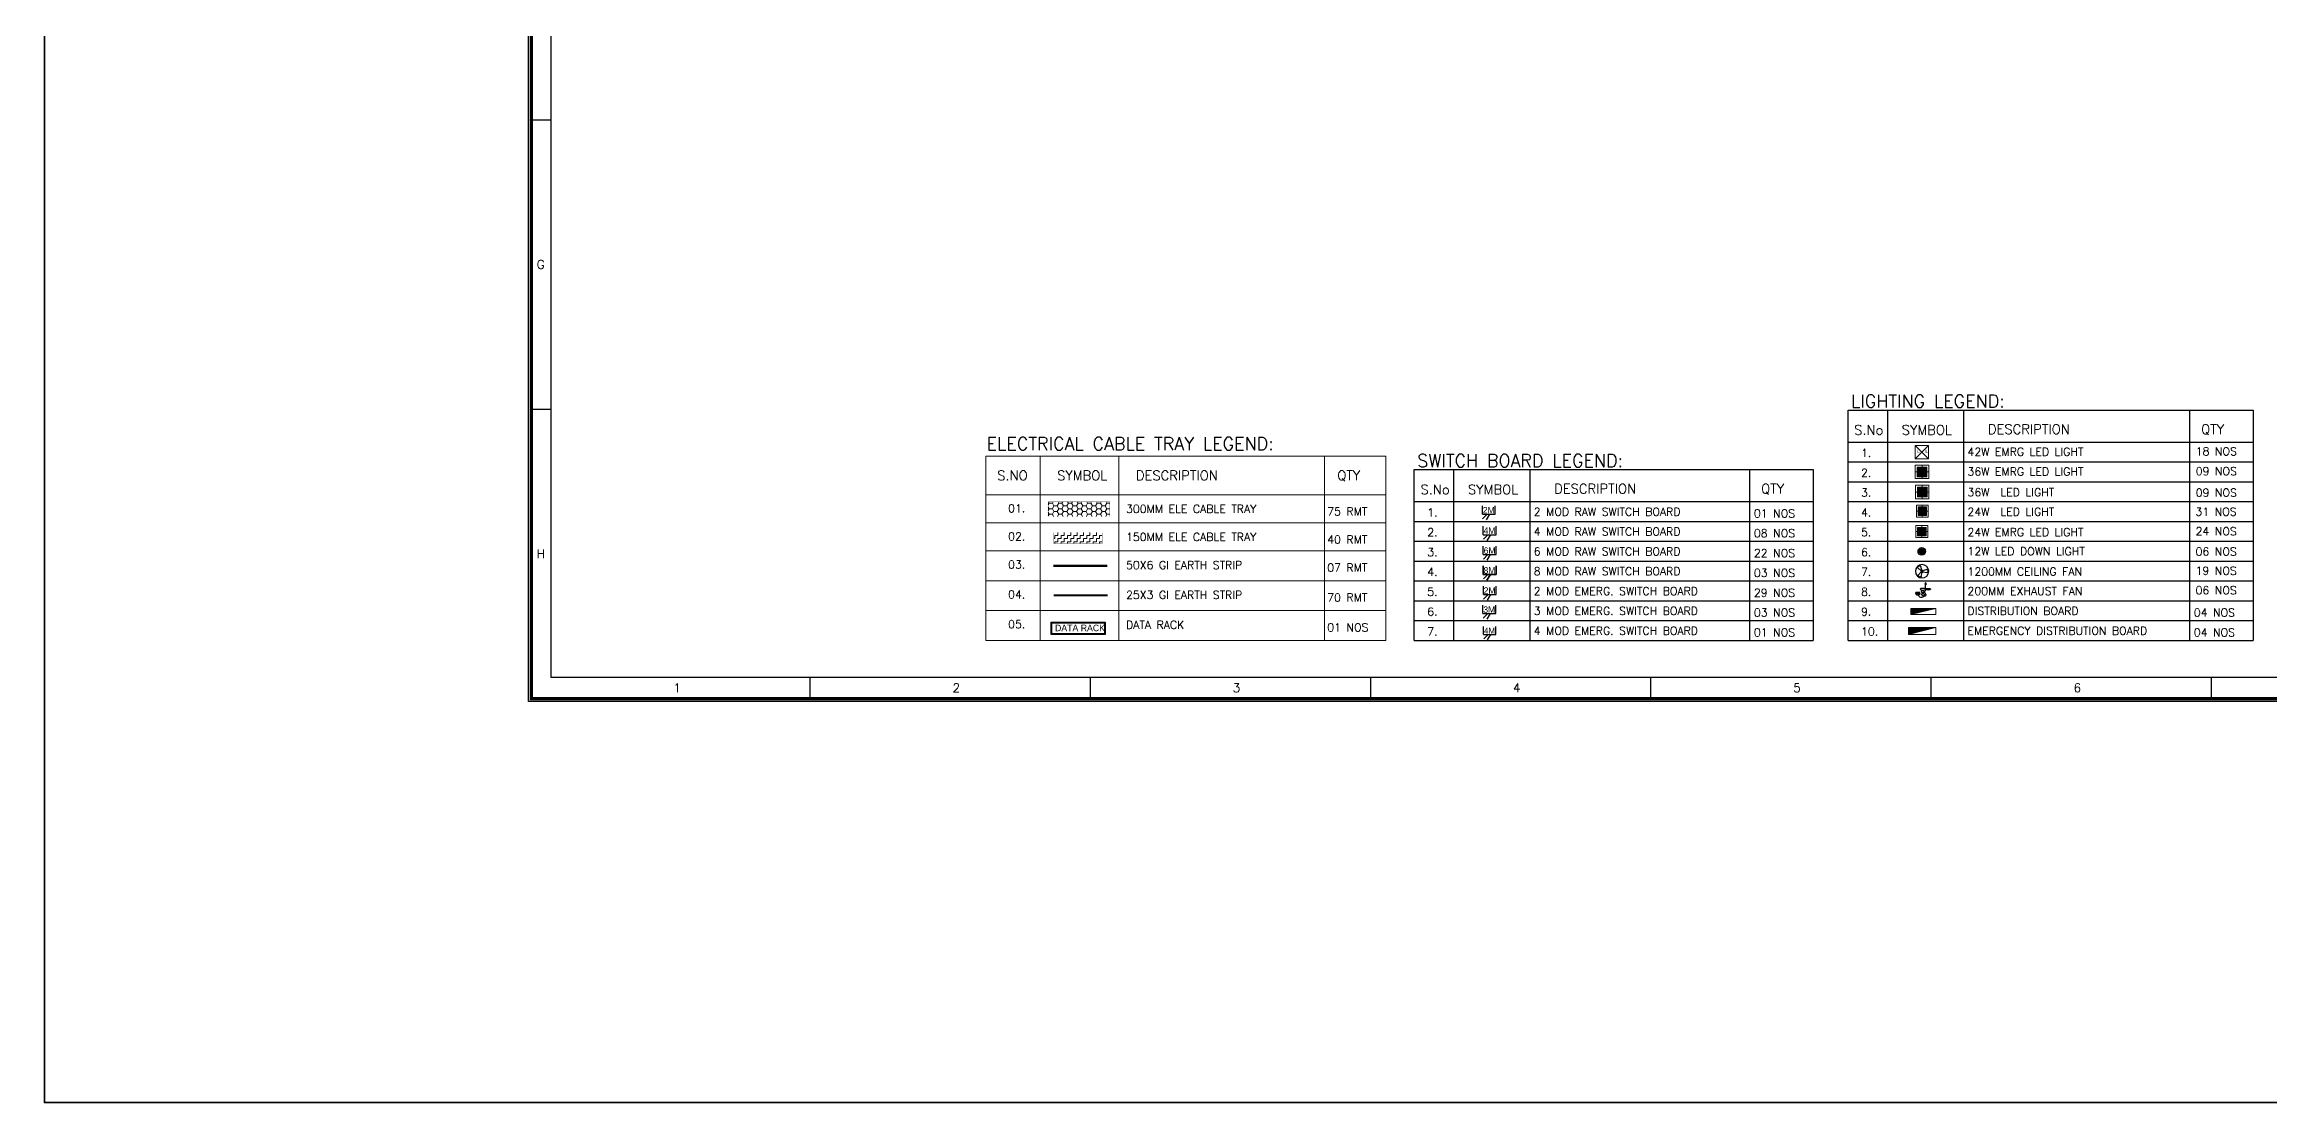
# Model space of a CAD drawing. Header units: millimetres. Extents: x 1327414 to 2124380, y -346496 to -91575.
# Drawn here: x 1448174 to 1482911, y -224422 to -207901 of the extents above; entities that cross this region are included whole.
import ezdxf
from ezdxf.enums import TextEntityAlignment as Align

# ---------------------------------------------------------------- set-up
doc = ezdxf.new("R2010")
doc.units = ezdxf.units.MM
doc.header["$LTSCALE"] = 600
doc.header["$MEASUREMENT"] = 0
for name, pattern in [('ACAD_ISO04W100', [30, 24, -3, 0, -3]), ('CONTINOUS', [0]), ('CONTINU', [0])]:
    doc.linetypes.add(name, pattern=pattern)
for name, color, linetype in [('24W RAW POWER', 1, 'Continuous'), ('24W UPS POWER LIGHT', 5, 'Continuous'), ('DATA RACK', 1, 'Continuous'), ('ELE 36W EMERGENCY LIGHT', 5, 'Continuous'), ('ELE 36W LED LIGHT', 6, 'Continuous'), ('ELE-1200MM CEILINGFAN', 6, 'Continuous'), ('ELE-12W LED', 1, 'Continuous'), ('ELE-2M RAW P.SB', 40, 'Continuous'), ('ELE-2M UPS P.SB', 3, 'Continuous'), ('ELE-3M RAW P.SB', 40, 'Continuous'), ('ELE-3M UPS P.SB', 3, 'Continuous'), ('ELE-4M RAW P.SB', 7, 'Continuous'), ('ELE-6M RAW P.SB', 40, 'Continuous'), ('ELE-EXHAUST FAN', 10, 'Continuous'), ('ELE-LIGHTING WIRRING', 7, 'Continuous'), ('TITLE', 7, 'Continuous')]:
    doc.layers.add(name, color=color, linetype=linetype)
doc.layers.add('AREA', color=193, linetype='Continuous', plot=False)
for name, color, linetype, lineweight in [('axes', 40, 'ACAD_ISO04W100', 25), ('ELE-24W EMERGENCY  LED LIGHT', 5, 'Continuous', 18), ('ELE-24W LED LIGHT', 1, 'Continuous', 18), ('ELE-36W EMERGENCY  LED LIGHT', 7, 'Continuous', 18), ('ELE-36W LED LIGHT', 210, 'Continuous', 18), ('ELE-4M UPS P.SB', 3, 'Continuous', 9), ('ELE-8M RAW P.SB', 40, 'Continuous', 35), ('ELE-CABLE TRAY', 31, 'Continuous', 18), ('ELE-GIEARTHING', 5, 'Continuous', 9), ('ELE. DB', 1, 'Continuous', 9), ('HATCH', 8, 'Continuous', 5), ('LV-CABLE TRAY', 4, 'Continuous', 9), ('P-Wall', 8, 'Continuous', 35)]:
    doc.layers.add(name, color=color, linetype=linetype, lineweight=lineweight)
doc.layers.add('ELE-42W EMERGENCY DOWN LIGHT', color=7, linetype='Continuous', lineweight=0, true_color=0x608ec6)
doc.styles.add('ARIAL', font='')
doc.styles.add('ROMANS', font='romans.shx')
doc.styles.get("Standard").update_dxf_attribs({"font": ''})
doc.styles.add('Tw Cen MT', font='')
doc.styles.get('ARIAL').set_extended_font_data('Arial')
doc.styles.get('Standard').set_extended_font_data('Stylus BT')
doc.styles.get('Tw Cen MT').set_extended_font_data('Tw Cen MT')

# ---------------------------------------------------------------- blocks, each defined once
blk = doc.blocks.new('A$C66962185')
at = {"layer": 'TITLE'}
for p, q in [((2.14, -141176.03), (2.14, -140930.66)), ((360.7, -141176.03), (2.14, -141176.03))]:
    blk.add_line(p, q, dxfattribs=at)
at = {"layer": 'TITLE', "color": 0}
for p, q in [((-0.15, -141115.84), (2.14, -141115.84)), ((-0.15, -141147.08), (2.14, -141147.08)), ((30.11, -141178.33), (30.11, -141176.03)), ((60.37, -141178.33), (60.37, -141176.03)), ((90.64, -141178.33), (90.64, -141176.03)), ((120.9, -141178.33), (120.9, -141176.03)), ((151.16, -141178.33), (151.16, -141176.03)), ((181.42, -141178.33), (181.42, -141176.03))]:
    blk.add_line(p, q, dxfattribs=at)
at = {"layer": 'TITLE', "color": 7, "const_width": 0.355}
blk.add_lwpolyline([(363, -140928.36), (363, -141178.33), (0, -141178.33), (0, -140928.36)], close=True, dxfattribs=at)
at = {"layer": 'TITLE', "color": 0, "style": 'ROMANS'}
for s, p in [('G', (1.02, -141131.44)), ('H', (1.02, -141162.68)), ('1', (15.75, -141177.15)), ('2', (45.89, -141177.15)), ('3', (76.15, -141177.15)), ('4', (106.41, -141177.15)), ('5', (136.67, -141177.15)), ('6', (166.94, -141177.15))]:
    blk.add_text(s, height=0.952, dxfattribs=at).set_placement(p, align=Align.MIDDLE)
blk = doc.blocks.new('ELE.EMERGENCY 40W LED LIGHT')
at = {"layer": 'ELE-36W EMERGENCY  LED LIGHT'}
h = blk.add_hatch(dxfattribs=at)
h.set_pattern_fill('ANSI31', color=5, scale=300, style=0)
h.paths.add_polyline_path([(-208, -208), (-208, 208), (208, 208), (208, -208)])
for p, q in [((-288, 0), (288, 0)), ((0, 288), (0, -288))]:
    blk.add_line(p, q, dxfattribs=at)
for points in [[(-288, -288), (-288, 288), (288, 288), (288, -288)], [(-208, -208), (-208, 208), (208, 208), (208, -208)]]:
    blk.add_lwpolyline(points, close=True, dxfattribs=at)
blk = doc.blocks.new('light300x600')
at = {"layer": 'ELE-36W LED LIGHT', "lineweight": 0}
for p, q in [((918215, -78407), (918215, -79007)), ((918815, -78407), (918215, -78407)), ((918515, -78407), (918515, -79007)), ((918815, -79007), (918815, -78407)), ((918215, -78707), (918815, -78707)), ((918215, -79007), (918815, -79007)), ((918298, -78491), (918299, -78491)), ((918298, -78544), (918352, -78491)), ((918298, -78597), (918405, -78491)), ((918298, -78650), (918458, -78491)), ((918298, -78703), (918511, -78491)), ((918298, -78756), (918564, -78491)), ((918298, -78809), (918617, -78491)), ((918298, -78862), (918670, -78491)), ((918298, -78916), (918723, -78491)), ((918298, -78491), (918298, -78924)), ((918731, -78491), (918298, -78491)), ((918298, -78924), (918731, -78924)), ((918343, -78924), (918731, -78536)), ((918396, -78924), (918731, -78589)), ((918449, -78924), (918731, -78642)), ((918502, -78924), (918731, -78695)), ((918555, -78924), (918731, -78748)), ((918608, -78924), (918731, -78801)), ((918661, -78924), (918731, -78854)), ((918714, -78924), (918731, -78907)), ((918731, -78924), (918731, -78491))]:
    blk.add_line(p, q, dxfattribs=at)
blk = doc.blocks.new('24w led light')
at = {"layer": 'ELE-24W LED LIGHT', "color": 1, "lineweight": 0}
for p, q in [((159, 159), (-160, 159)), ((-160, 159), (-160, -160)), ((115, 115), (-116, 115)), ((-116, 115), (-116, -116)), ((110, -116), (-116, 110)), ((82, -116), (-116, 82)), ((54, -116), (-116, 54)), ((26, -116), (-116, 26)), ((115, -92), (-92, 115)), ((115, -64), (-64, 115)), ((115, -35), (-35, 115)), ((115, -7), (-7, 115)), ((-1, -160), (-1, 159)), ((115, 21), (21, 115)), ((115, 49), (49, 115)), ((115, 77), (77, 115)), ((115, 106), (106, 115)), ((115, -116), (115, 115)), ((159, -160), (159, 159)), ((-160, -1), (159, -1)), ((-160, -160), (159, -160)), ((-3, -116), (-116, -3)), ((-31, -116), (-116, -31)), ((-59, -116), (-116, -59)), ((-87, -116), (-116, -87)), ((-115, -116), (-116, -115)), ((-116, -116), (115, -116))]:
    blk.add_line(p, q, dxfattribs=at)
blk = doc.blocks.new('24w led emeregency')
at = {"layer": 'ELE-24W EMERGENCY  LED LIGHT'}
h = blk.add_hatch(dxfattribs=at)
h.set_pattern_fill('ANSI31', scale=166.67, style=0)
h.paths.add_polyline_path([(-115, -115), (-115, 115), (115, 115), (115, -115)])
at = {"layer": 'ELE-24W EMERGENCY  LED LIGHT', "color": 5}
for p, q in [((-160, 0), (160, 0)), ((0, 160), (0, -160))]:
    blk.add_line(p, q, dxfattribs=at)
for points in [[(-160, -160), (-160, 160), (160, 160), (160, -160)], [(-115, -115), (-115, 115), (115, 115), (115, -115)]]:
    blk.add_lwpolyline(points, close=True, dxfattribs=at)
blk = doc.blocks.new('A$C07FB25EA')
at = {"layer": 'ELE-1200MM CEILINGFAN', "color": 3}
for p, q in [((-14.8, -1), (-14.8, 2.4)), ((-11.8, 4.5), (-2.2, 1.4)), ((0.3, 2.6), (3.2, 12.1)), ((9.8, 7.9), (2.4, 1.2)), ((6.5, 13.4), (9.5, 11.6)), ((-2.4, -1.1), (-12, -3.3)), ((2, -12.5), (-0.1, -2.6)), ((2.2, -1.5), (8.9, -8.8)), ((8.3, -12.3), (5.3, -14))]:
    blk.add_line(p, q, dxfattribs=at)
at = {"layer": 'ELE-1200MM CEILINGFAN', "color": 5, "ltscale": 10}
blk.add_circle((0, 0), 16.4, dxfattribs=at)
at = {"layer": 'ELE-1200MM CEILINGFAN', "color": 3}
for radius in [2.65, 1.58]:
    blk.add_circle((0, 0), radius, dxfattribs=at)
for centre, start, end in [((-12.5, 2.4), 71.9493, 179.5281), ((5.4, 11.4), 59.5281, 162.5229), ((8.3, 9.7), 311.9493, 59.5281), ((-12.5, -1), 179.5281, 282.5229), ((4.2, -12), 191.9493, 299.5281), ((7.2, -10.3), 299.5281, 42.5229)]:
    blk.add_arc(centre, 2.3, start, end, dxfattribs=at)
blk = doc.blocks.new('A$C44D17E71')
at = {"layer": 'ELE-EXHAUST FAN', "color": 1}
for p, q in [((-13.3, 0.7), (-9.8, 2.1)), ((-13.3, 0.7), (-9.8, -0.5)), ((-9.8, 2.1), (-9.8, -0.5)), ((-1, 0.8), (-9.8, 0.8)), ((6.6, -9.3), (4.7, -9.3)), ((4.7, -9.3), (4.7, -16.8)), ((6.6, -16.8), (4.7, -16.8)), ((6.6, -16.8), (6.6, -9.3)), ((6.6, -13), (10.1, -13)), ((6.6, -13.6), (10.1, -13.6))]:
    blk.add_line(p, q, dxfattribs=at)
blk.add_ellipse((-1, 5.6), major_axis=(0, -4.83), ratio=0.36355, dxfattribs=at)
at = {"layer": 'ELE-EXHAUST FAN', "color": 1, "extrusion": (0, 0, -1)}
blk.add_ellipse((-1, -4), major_axis=(0, 4.83), ratio=0.36355, dxfattribs=at)
blk.add_ellipse((6.3, -13.1), major_axis=(0.02, 3.76), ratio=1, start_param=0.079283, end_param=3.06231, dxfattribs=at)
at = {"layer": 'ELE-EXHAUST FAN', "color": 1}
blk.add_open_spline([(-1, 0.8), (-0.8, -0.3), (3.4, 2.5), (7.6, -7), (-1, -6), (5.2, 0.4), (14.3, 3.1), (9.2, -9.4), (5.4, -2.5), (11.7, 0), (16.8, -10.8), (10.1, -10.7), (10.1, -13)], degree=3, knots=[0, 0, 0, 0, 6.261699, 12.352893, 15.787239, 21.858742, 28.752755, 35.678217, 39.225495, 45.354107, 53.693878, 67.421453, 67.421453, 67.421453, 67.421453], dxfattribs=at)
blk = doc.blocks.new('18W LED')
at = {"layer": 'ELE-12W LED'}
h = blk.add_hatch(dxfattribs=at)
h.set_pattern_fill('ANSI31', color=252)
h.set_pattern_definition([(45, (-1135553.9097, 459369.4158), (-2.24506403, 2.24506403), [])])
edge = h.paths.add_edge_path()
edge.add_arc((0, 0), 85.7, 0, 360)
at = {"layer": 'ELE-12W LED', "color": 1}
for p, q in [((-126, 0), (126, 0)), ((0, -126), (0, 126))]:
    blk.add_line(p, q, dxfattribs=at)
for radius in [126, 85.7]:
    blk.add_circle((0, 0), radius, dxfattribs=at)
blk = doc.blocks.new('54W EME')
for p, q in [((-293, 292), (292, -293)), ((292, 292), (-293, -293))]:
    blk.add_line(p, q)
at = {"layer": 'ELE-42W EMERGENCY DOWN LIGHT'}
blk.add_lwpolyline([(-293, -293), (-293, 292), (292, 292), (292, -293)], close=True, dxfattribs=at)
at = {"char_height": 154, "width": 324.96, "attachment_point": 1, "style": 'ARIAL'}
for insert in [(-207, 107), (153, 107)]:
    blk.add_mtext('L', dxfattribs=dict(at, insert=insert))
blk = doc.blocks.new('RPDB')
at = {"layer": 'ELE. DB'}
h = blk.add_hatch(color=1, dxfattribs=at)
h.dxf.hatch_style = 1
h.paths.add_polyline_path([(150, 0), (150, 600), (0, 600)])
at = {"layer": 'ELE. DB', "color": 1}
blk.add_line((0, 600), (150, 0), dxfattribs=at)
blk.add_lwpolyline([(0, 0), (0, 600), (150, 600), (150, 0)], close=True, dxfattribs=at)
blk = doc.blocks.new('UPS DB')
at = {"layer": 'HATCH'}
h = blk.add_hatch(color=3, dxfattribs=at)
h.dxf.hatch_style = 1
h.paths.add_polyline_path([(0, -150), (600, -150), (600, 0)])
at = {"layer": 'ELE. DB', "color": 3}
blk.add_line((600, 0), (0, -150), dxfattribs=at)
blk.add_lwpolyline([(0, 0), (600, 0), (600, -150), (0, -150)], close=True, dxfattribs=at)
blk = doc.blocks.new('2M UPS SB')
at = {"layer": 'ELE-2M UPS P.SB', "color": 3}
for p, q in [((-240, 160), (-240, 0)), ((0, 160), (-240, 160)), ((-134, 160), (-69, 265)), ((-88, 160), (-3, 245)), ((0, 160), (0, 0))]:
    blk.add_line(p, q, dxfattribs=at)
blk.add_text('2M', height=120, rotation=180, dxfattribs=at).set_placement((-6, 143))
blk = doc.blocks.new('2M SB')
at = {"layer": 'ELE-2M RAW P.SB'}
for p, q in [((-240, 160), (-240, 0)), ((0, 160), (-240, 160)), ((-134, 160), (-69, 265)), ((-88, 160), (-3, 245)), ((0, 160), (0, 0))]:
    blk.add_line(p, q, dxfattribs=at)
blk.add_text('2M', height=120, rotation=180, dxfattribs=at).set_placement((-6, 143))
blk = doc.blocks.new('4M P.SB')
at = {"layer": 'ELE-2M RAW P.SB'}
for p, q in [((0, 0), (3.33, 0)), ((0, 0), (0, -5)), ((0, -2.79), (-2.19, -1.44)), ((0, -1.84), (-1.77, -0.07)), ((0, -5), (3.33, -5))]:
    blk.add_line(p, q, dxfattribs=at)
blk.add_text('4M', height=2.5, rotation=270, dxfattribs=at).set_placement((0.35, -0.13))
blk = doc.blocks.new('3M UPS SB')
at = {"layer": 'ELE-3M UPS P.SB', "color": 3}
for p, q in [((-240, 160), (-240, 0)), ((0, 160), (-240, 160)), ((-134, 160), (-69, 265)), ((-88, 160), (-3, 245)), ((0, 160), (0, 0))]:
    blk.add_line(p, q, dxfattribs=at)
blk.add_text('3M', height=120, rotation=180, dxfattribs=at).set_placement((-6, 143))
blk = doc.blocks.new('S-SKIRT')
at = {"layer": 'ELE-3M RAW P.SB'}
for p, q in [((4, 6), (0, 6)), ((4, 0), (0, 0)), ((4, 0), (4, 6)), ((4, 3.3), (6.6, 1.7)), ((4, 2.2), (6.1, 0.1))]:
    blk.add_line(p, q, dxfattribs=at)
blk.add_text('6M', height=3, rotation=90, dxfattribs=at).set_placement((3.6, 0.2))
blk = doc.blocks.new('TEWEE')
at = {"layer": 'ELE-8M RAW P.SB'}
for p, q in [((-188, 0), (-188, 125)), ((-188, 0), (0, 0)), ((-119, 0), (-185, -66)), ((-83, 0), (-133, -82)), ((0, 0), (0, 125))]:
    blk.add_line(p, q, dxfattribs=at)
blk.add_text('8M', height=93.8, dxfattribs=at).set_placement((-183, 13))
blk = doc.blocks.new('4M UPS')
at = {"layer": 'ELE-2M UPS P.SB', "color": 3}
for p, q in [((125, 0), (0, 0)), ((125, -188), (0, -188)), ((125, -188), (125, 0)), ((125, -83), (207, -133)), ((125, -119), (191, -185))]:
    blk.add_line(p, q, dxfattribs=at)
blk.add_text('4M', height=93.8, rotation=90, dxfattribs=at).set_placement((112, -183))

msp = doc.modelspace()

# ---------------------------------------------------------------- hatches: boundary and pattern name
at = {"layer": 'ELE-CABLE TRAY', "linetype": 'ByBlock'}
h = msp.add_hatch(dxfattribs=at)
h.set_pattern_fill('HONEY', color=256, scale=400.785606)
h.set_pattern_definition([(0, (1427494.2, -232677.643), (75.1473, 43.386315), [50.0982, -100.1964]), (120, (1427494.2, -232677.643), (-75.1473, 43.386315), [50.0982, -100.1964]), (60, (1427494.2, -232677.643), (3e-14, 86.77263), [-100.1964, 50.0982])])
h.paths.add_polyline_path([(1463850.4, -215042.6), (1464812.7, -215042.6), (1464812.7, -215269.1), (1463850.4, -215269.1)])
at = {"layer": 'LV-CABLE TRAY', "linetype": 'ByBlock'}
h = msp.add_hatch(dxfattribs=at)
h.set_pattern_fill('ZIGZAG', color=4, scale=400.785606)
h.set_pattern_definition([(0, (1339808.43, -260354.284), (50.0982, 50.0982), [50.0982, -50.0982]), (90, (1339858.527, -260354.284), (-50.0982, 50.0982), [50.0982, -50.0982])])
h.paths.add_polyline_path([(1463938.1, -215522.2), (1464694.1, -215522.2), (1464694.1, -215693.1), (1463938.1, -215693.1)])

# ---------------------------------------------------------------- linework, layer by layer
at = {"layer": 'AREA'}
for points in [[(1455732.3, -181916), (1508329, -181916), (1508329, -218162.6), (1455732.3, -218162.6)], [(1455777.3, -181961), (1508284, -181961), (1508284, -218117.6), (1455777.3, -218117.6)]]:
    msp.add_lwpolyline(points, close=True, dxfattribs=at)
at = {"layer": 'axes', "color": 7, "linetype": 'CONTINU'}
for p, q in [((1476958.1, -213610.4), (1476958.1, -217207.8)), ((1478147, -213610.4), (1478147, -217207.8)), ((1481674.8, -213610.4), (1481674.8, -217207.8)), ((1476343.2, -214110), (1482669.1, -214110)), ((1470183.4, -214539.7), (1470183.4, -217207.8)), ((1471372.4, -214539.7), (1471372.4, -217207.8)), ((1474803.5, -214539.7), (1474803.5, -217207.8)), ((1476343.2, -214419.8), (1482669.1, -214419.8)), ((1476343.2, -214729.5), (1482669.1, -214729.5)), ((1469568.5, -215039.3), (1475797.8, -215039.3)), ((1469568.5, -215349.1), (1475797.8, -215349.1)), ((1476343.2, -215039.3), (1482669.1, -215039.3)), ((1476343.2, -215349.1), (1482669.1, -215349.1)), ((1469568.5, -215658.9), (1475797.8, -215658.9)), ((1476343.2, -215658.9), (1482669.1, -215658.9)), ((1469568.5, -215968.7), (1475797.8, -215968.7)), ((1476343.2, -215968.7), (1482669.1, -215968.7)), ((1469568.5, -216278.5), (1475797.8, -216278.5)), ((1476343.2, -216278.5), (1482669.1, -216278.5)), ((1469568.5, -216588.2), (1475797.8, -216588.2)), ((1476343.2, -216588.2), (1482669.1, -216588.2)), ((1469568.5, -216898), (1475797.8, -216898)), ((1476343.2, -216898), (1482669.1, -216898)), ((1469568.5, -217207.8), (1475797.8, -217207.8)), ((1476343.2, -217207.8), (1482669.1, -217207.8))]:
    msp.add_line(p, q, dxfattribs=at)
for points in [[(1476343.2, -217207.8), (1476343.2, -213610.4), (1482669.1, -213610.4), (1482669.1, -217207.8)], [(1469568.5, -217207.8), (1469568.5, -214539.7), (1475797.8, -214539.7), (1475797.8, -217207.8)]]:
    msp.add_lwpolyline(points, dxfattribs=at)
at = {"layer": 'DATA RACK', "color": 1, "ltscale": 5}
for points in [[(1463895.9, -216922.5), (1464739.8, -216922.5), (1464739.8, -217113.3), (1463895.9, -217113.3)], [(1463905.2, -216931.8), (1464730.5, -216931.8), (1464730.5, -217104), (1463905.2, -217104)]]:
    msp.add_lwpolyline(points, close=True, dxfattribs=at)
at = {"layer": 'ELE-CABLE TRAY', "color": 0}
for p, q in [((1462877.4, -214329.3), (1469123, -214329.3)), ((1462877.4, -216741.3), (1462877.4, -214329.3)), ((1463724.6, -216741.3), (1463724.6, -214329.3)), ((1464956.2, -216741.3), (1464956.2, -214329.3)), ((1468166.3, -216741.3), (1468166.3, -214329.3)), ((1469123, -214329.3), (1469123, -216741.3)), ((1462877.4, -214931), (1469123, -214931)), ((1462877.4, -217207.7), (1462877.4, -215262.2)), ((1463724.6, -217207.7), (1463724.6, -215262.2)), ((1464956.2, -217207.7), (1464956.2, -215262.2)), ((1468166.3, -217207.7), (1468166.3, -215262.2)), ((1469123, -215262.2), (1469123, -217207.7)), ((1462877.4, -215369.7), (1469123, -215369.7)), ((1462877.4, -215808.5), (1469123, -215808.5)), ((1462877.4, -216274.9), (1469123, -216274.9)), ((1462877.4, -216741.3), (1469123, -216741.3)), ((1462877.4, -217207.7), (1469123, -217207.7))]:
    msp.add_line(p, q, dxfattribs=at)
at = {"layer": 'ELE-CABLE TRAY', "linetype": 'ByBlock', "const_width": 1.86}
msp.add_lwpolyline([(1463850.4, -215042.6), (1464812.7, -215042.6), (1464812.7, -215269.1), (1463850.4, -215269.1)], close=True, dxfattribs=at)
at = {"layer": 'ELE-GIEARTHING', "linetype": 'CONTINOUS', "lineweight": -3, "ltscale": 0.2, "const_width": 34.2, "elevation": 0}
msp.add_lwpolyline([(1463928.9, -216041.6), (1464772.2, -216041.6)], dxfattribs=at)
at = {"layer": 'ELE-GIEARTHING', "color": 26, "linetype": 'CONTINOUS', "lineweight": -3, "ltscale": 0.2, "const_width": 34.2, "elevation": 0}
msp.add_lwpolyline([(1463937, -216502.3), (1464780.4, -216502.3)], dxfattribs=at)
at = {"layer": 'LV-CABLE TRAY', "color": 4, "linetype": 'ByBlock', "const_width": 1.46, "elevation": 3.6}
msp.add_lwpolyline([(1463938.1, -215522.2), (1464694.1, -215522.2), (1464694.1, -215693.1), (1463938.1, -215693.1)], close=True, dxfattribs=at)
at = {"layer": 'P-Wall', "color": 30, "true_color": 0xf8991e}
msp.add_lwpolyline([(1448174, -174998.9), (1514611.3, -174998.9), (1514611.3, -224422.1), (1448174, -224422.1)], close=True, dxfattribs=at)

# ---------------------------------------------------------------- block references
at = {"layer": '24W RAW POWER', "lineweight": 9, "xscale": 0.5845946691697645, "yscale": 0.5845946691697645, "zscale": 0.5845946691697645}
msp.add_blockref('24w led light', (1477504, -215189), dxfattribs=at)
at = {"layer": '24W UPS POWER LIGHT', "lineweight": 9, "xscale": 0.5827678108277604, "yscale": 0.5827678108277604, "zscale": 0.5827678108277604}
msp.add_blockref('24w led emeregency', (1477494.2, -215507.9), dxfattribs=at)
at = {"layer": 'ELE 36W EMERGENCY LIGHT', "xscale": 0.36422988176771, "yscale": 0.36422988176771, "zscale": 0.36422988176771}
msp.add_blockref('ELE.EMERGENCY 40W LED LIGHT', (1477499, -214574.9), dxfattribs=at)
at = {"layer": 'ELE 36W LED LIGHT', "xscale": 0.3496606864969679, "yscale": 0.3496606864969679, "zscale": 0.3496606864969679, "rotation": 89.9999999995464}
msp.add_blockref('light300x600', (1449981.4, -536057.8), dxfattribs=at)
at = {"layer": 'ELE-1200MM CEILINGFAN', "color": 7, "ltscale": 8, "xscale": -6.343525579293813, "yscale": 6.343525579293813, "zscale": 6.343525579293813}
msp.add_blockref('A$C07FB25EA', (1477499.4, -216127.2), dxfattribs=at)
at = {"layer": 'ELE-12W LED', "color": 6, "xscale": 0.4614878133998618, "yscale": 0.4614878133998618, "zscale": 0.4614878133998618}
msp.add_blockref('18W LED', (1477494.2, -215816.2), dxfattribs=at)
at = {"layer": 'ELE-2M RAW P.SB', "color": 6, "xscale": 0.8333333333330731, "yscale": 0.8333333333330731, "zscale": 0.8333333333330731, "rotation": 179.9999999999999}
msp.add_blockref('2M SB', (1470633.7, -215103.2), dxfattribs=at)
at = {"layer": 'ELE-2M UPS P.SB', "color": 6, "xscale": 0.8333333333330731, "yscale": 0.8333333333330731, "zscale": 0.8333333333330731, "rotation": 180}
msp.add_blockref('2M UPS SB', (1470647.3, -216358.6), dxfattribs=at)
at = {"layer": 'ELE-3M UPS P.SB', "color": 6, "xscale": 0.8333333333330731, "yscale": 0.8333333333330731, "zscale": 0.8333333333330731, "rotation": 180}
msp.add_blockref('3M UPS SB', (1470641.7, -216655.2), dxfattribs=at)
at = {"layer": 'ELE-42W EMERGENCY DOWN LIGHT', "linetype": 'ByBlock', "xscale": 0.3543787660439607, "yscale": 0.3543787660439607, "zscale": 0.3543787660439607}
msp.add_blockref('54W EME', (1477496.7, -214265.8), dxfattribs=at)
at = {"layer": 'ELE-4M RAW P.SB', "color": 7, "linetype": 'CONTINU', "xscale": 39.99999999998751, "yscale": 39.99999999998751, "zscale": 39.99999999998751, "rotation": 89.99999999999993}
msp.add_blockref('4M P.SB', (1470645.5, -215556.8), dxfattribs=at)
at = {"layer": 'ELE-4M UPS P.SB', "rotation": 270}
msp.add_blockref('4M UPS', (1470839.9, -216991), dxfattribs=at)
at = {"layer": 'ELE-6M RAW P.SB', "xscale": 33.33333333327715, "yscale": 33.33333333327715, "zscale": 33.33333333327715, "rotation": 269.9999999999999}
msp.add_blockref('S-SKIRT', (1470645.5, -215733.3), dxfattribs=at)
at = {"layer": 'ELE-8M RAW P.SB', "xscale": 1.066666666663143, "yscale": 1.066666666663143, "zscale": 1.066666666663143}
msp.add_blockref('TEWEE', (1470845.5, -216176.4), dxfattribs=at)
at = {"layer": 'ELE-EXHAUST FAN', "xscale": 8.475743973959146, "yscale": 8.475743973959146, "zscale": 8.475743973959146, "rotation": 270}
msp.add_blockref('A$C44D17E71', (1477545.9, -216416.6), dxfattribs=at)
at = {"layer": 'ELE. DB'}
for name, p, xscale, yscale, zscale, rotation in [('RPDB', (1477713.9, -216803.8), 0.6480274736287961, 0.6480274736287961, 0.6480274736287961, 89.9999999999999), ('UPS DB', (1477715, -217112), 0.7097461312461177, 0.7097461312461177, 0.7097461312461177, 179.9999999999998)]:
    msp.add_blockref(name, p, dxfattribs=dict(at, xscale=xscale, yscale=yscale, zscale=zscale, rotation=rotation))
at = {"layer": 'TITLE', "xscale": 144.6465675549349, "yscale": 144.6465665108379, "zscale": 144.6465669265092}
msp.add_blockref('A$C66962185', (1455777.3, 20202843), dxfattribs=at)

# ---------------------------------------------------------------- texts
at = {"layer": 'DATA RACK', "color": 1, "ltscale": 5, "insert": (1463957.2, -216960.9), "char_height": 102, "width": 773.278, "attachment_point": 1, "style": 'Tw Cen MT'}
msp.add_mtext('DATA RACK', dxfattribs=at)
at = {"layer": 'ELE-LIGHTING WIRRING', "color": 7, "linetype": 'CONTINU', "attachment_point": 1, "style": 'ROMANS'}
for s, insert, char_height, width in [('{\\C256;LIGHTING LEGEND:}', (1476389.9, -213369.3), 200, 4776.923), ('{\\C256;S.No}', (1476439.4, -213845.6), 150, 383.957), ('{\\C256;SYMBOL}', (1477181.9, -213845.6), 150, 383.957), ('{\\C256;DESCRIPTION}', (1478528.5, -213833.5), 150, 383.957), ('{\\C256;QTY}', (1481857.7, -213833.5), 150, 383.957), ('{\\C256;SWITCH BOARD LEGEND:}', (1469615.2, -214298.6), 200, 4776.923), ('{\\C256;1.}', (1476545.8, -214216.9), 125, 383.957), ('{\\C256;42W EMRG LED LIGHT}', (1478208.8, -214198), 125, 2689.156), ('{\\C256;18 NOS\\P}', (1481773.7, -214191.5), 125, 1147.952), ('{\\C256;2.}', (1476545.8, -214526.7), 125, 383.957), ('{\\C256;36W EMRG LED LIGHT}', (1478208.8, -214507.8), 125, 2689.156), ('{\\C256;09 NOS\\P}', (1481773.7, -214501.3), 125, 1147.952), ('{\\C256;S.No}', (1469664.7, -214775), 150, 383.957), ('{\\C256;SYMBOL}', (1470407.3, -214775), 150, 383.957), ('{\\C256;DESCRIPTION}', (1471753.9, -214762.9), 150, 383.957), ('{\\C256;QTY}', (1474986.4, -214762.9), 150, 383.957), ('{\\C256;3.}', (1476545.8, -214836.5), 125, 383.957), ('{\\C256;36W  LED LIGHT}', (1478208.8, -214830.6), 125, 2689.156), ('{\\C256;09 NOS\\P}', (1481773.7, -214836.3), 125, 1159.587), ('\\pxt13;300MM ELE CABLE TRAY', (1465066.4, -215090.1, 3.6), 125, 2591.194), ('{\\C256;1.}', (1469771.1, -215146.3), 125, 383.957), ('{\\C256;2 MOD RAW SWITCH BOARD}', (1471434.1, -215135), 125, 2689.156), ('{\\C256;01 NOS\\P}', (1474872.9, -215160.5), 125, 930.343), ('{\\C256;4.}', (1476545.8, -215146.3), 125, 383.957), ('{\\C256;24W  LED LIGHT}', (1478208.8, -215134.7), 125, 2689.156), ('{\\C256;31 NOS\\P}', (1481769.8, -215133.6), 125, 1050.993), ('\\pxt13;150MM ELE CABLE TRAY', (1465066.4, -215528.8, 3.6), 125, 2591.194), ('{\\C256;2.}', (1469771.1, -215456.1), 125, 383.957), ('{\\C256;4 MOD RAW SWITCH BOARD}', (1471434.1, -215444.8), 125, 2689.156), ('{\\C256;08 NOS\\P}', (1474872.9, -215470.3), 125, 1056.639), ('{\\C256;5.}', (1476545.8, -215456.1), 125, 383.957), ('{\\C256;24W EMRG LED LIGHT}', (1478208.8, -215453.5), 125, 2689.156), ('{\\C256;24 NOS\\P}', (1481771.3, -215440.2), 125, 1066.506), ('50X6 GI EARTH STRIP', (1465066.4, -215967.6, 3.6), 125, 2591.194), ('{\\C256;3.}', (1469771.1, -215765.9), 125, 383.957), ('{\\C256;6 MOD RAW SWITCH BOARD\\P}', (1471434.1, -215754.6), 125, 3079.025), ('{\\C256;22 NOS\\P}', (1474872.9, -215780.1), 125, 957.799), ('{\\C256;6.}', (1476545.8, -215765.9), 125, 383.957), ('{\\C256;12W LED DOWN LIGHT}', (1478208.8, -215752.7), 125, 2689.156), ('{\\C256;06 NOS\\P}', (1481771.3, -215756.1), 125, 1070.385), ('{\\C256;19 NOS\\P}', (1481771.3, -216055.8), 125, 941.326), ('{\\C256;4.}', (1469771.1, -216075.6), 125, 383.957), ('{\\C256;5.}', (1469771.1, -216385.4), 125, 383.957), ('{\\C256;8 MOD RAW SWITCH BOARD\\P}', (1471434.1, -216064.4), 125, 3079.025), ('{\\C256;2 MOD EMERG. SWITCH BOARD}', (1471434.1, -216374.2), 125, 3265.722), ('{\\C256;03 NOS\\P}', (1474872.9, -216089.9), 125, 1056.639), ('{\\C256;29 NOS\\P}', (1474872.9, -216399.6), 125, 858.959), ('{\\C256;7.}', (1476545.8, -216075.6), 125, 383.957), ('{\\C256;8.}', (1476545.8, -216385.4), 125, 383.957), ('{\\C256;200MM EXHAUST FAN}', (1478208.8, -216374.2), 125, 2689.156), ('{\\C256;1200MM CEILING FAN}', (1478208.8, -216069), 125, 2689.156), ('{\\C256;06 NOS\\P}', (1481771.3, -216360.9), 125, 974.272), ('25X3 GI EARTH STRIP', (1465066.4, -216434, 3.6), 125, 2591.194), ('{\\C256;6.}', (1469771.1, -216695.2), 125, 383.957), ('{\\C256;3 MOD EMERG. SWITCH BOARD}', (1471434.1, -216683.9), 125, 3051.569), ('{\\C256;03 NOS\\P}', (1474872.9, -216709.4), 125, 897.397), ('{\\C256;9.}', (1476545.8, -216695.2), 125, 383.957), ('{\\C256;DISTRIBUTION BOARD}', (1478208.8, -216683.9), 125, 2689.156), ('{\\C256;04 NOS\\P}', (1481744.2, -216709.4), 125, 935.835), ('DATA RACK', (1465066.4, -216900.4, 3.6), 125, 2591.194), ('{\\C256;7.\\P}', (1469771.1, -217005), 125, 383.957), ('{\\C256;4 MOD EMERG. SWITCH BOARD\\P}', (1471434.1, -216993.7), 125, 3051.569), ('{\\C256;01 NOS\\P}', (1474872.9, -217019.2), 125, 897.397), ('{\\C256;10.}', (1476545.8, -217005), 125, 383.957), ('{\\C256;EMERGENCY DISTRIBUTION BOARD}', (1478208.8, -216993.7), 125, 3468.893), ('{\\C256;04 NOS\\P}', (1481744.2, -217019.2), 125, 1029.183)]:
    msp.add_mtext(s, dxfattribs=dict(at, insert=insert, char_height=char_height, width=width))
for s, insert, char_height in [('ELECTRICAL CABLE TRAY LEGEND:', (1462889.1, -214034.4), 200), ('S.NO', (1463055, -214555.4), 150), ('SYMBOL', (1463989.8, -214555.4), 150), ('DESCRIPTION', (1465221.4, -214555.4), 150), ('QTY', (1468365.8, -214555.4), 150), ('01.', (1463225.4, -215081.7), 125), ('75 RMT', (1468209.1, -215130.3, 3.6), 125), ('02.', (1463225.4, -215520.5), 125), ('40 RMT', (1468209.1, -215569.1, 3.6), 125), ('03.', (1463225.4, -215959.2), 125), ('07 RMT', (1468209.1, -216007.8, 3.6), 125), ('04.', (1463225.4, -216425.6), 125), ('70 RMT', (1468209.1, -216474.2, 3.6), 125), ('05.', (1463225.4, -216892), 125), ('01 NOS', (1468209.1, -216940.7, 3.6), 125)]:
    msp.add_mtext(s, dxfattribs=dict(at, insert=insert, char_height=char_height))

doc.saveas('drawing.dxf')
